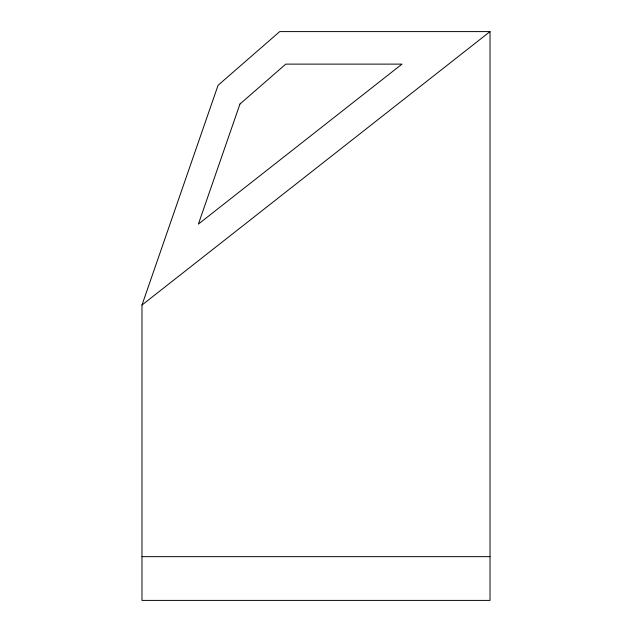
<?xml version="1.0" encoding="UTF-8"?>
<svg xmlns="http://www.w3.org/2000/svg" width="632" height="632" viewBox="0 0 632 632"><rect width="100%" height="100%" fill="white"/><g stroke="black" fill="none" stroke-linecap="round" stroke-linejoin="round"><path stroke-width="0.95" d="M141.979 305.058L218.064 85.296L279.707 31.6L490.021 31.6L490.021 600.4L141.979 600.4L141.979 305.058L490.021 31.6M141.979 556.65L490.021 556.65M239.947 104.051L198.377 224.107L401.992 64.124L285.775 64.124L239.947 104.051"/></g></svg>
